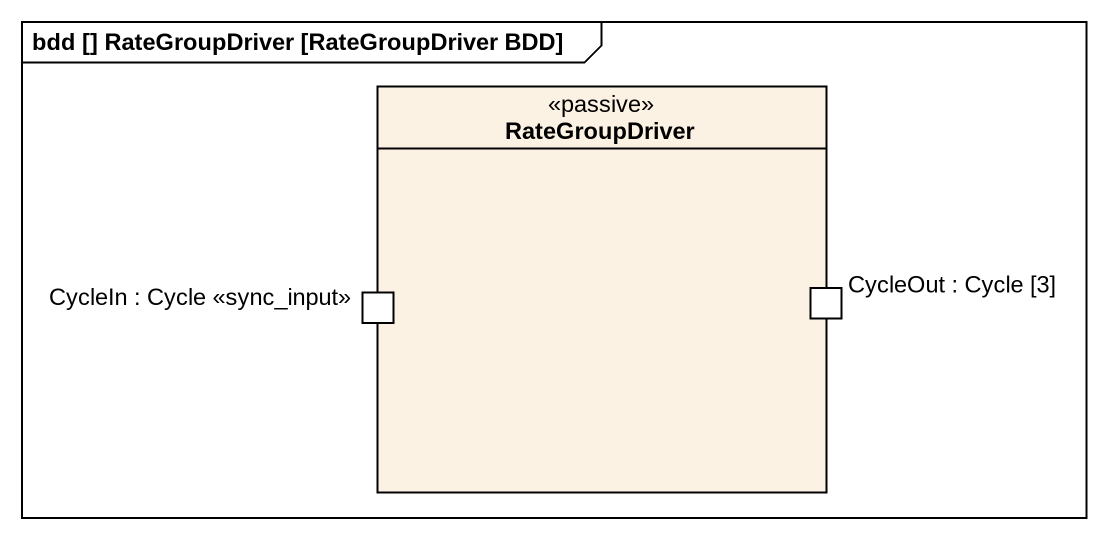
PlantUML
@startuml
mainframe bdd [] RateGroupDriver [RateGroupDriver BDD]
rectangle RateGroupDriver <<passive>> {
  port "CycleIn : Cycle <<sync_input>>" as CycleIn_Cycle_sync_input
  port "CycleOut : Cycle [3]" as CycleOut_Cycle_3
}
@enduml
